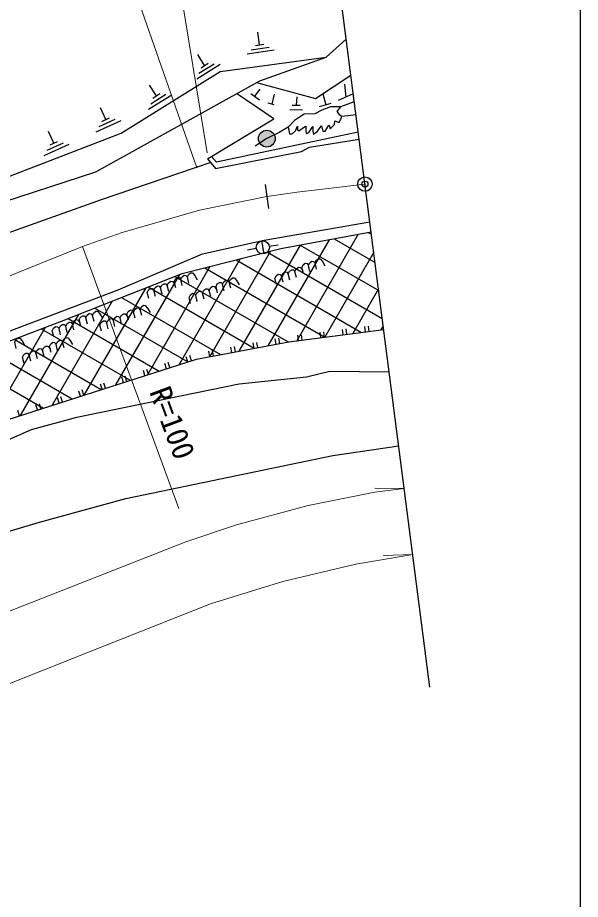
# Model space of a CAD drawing. Units: millimetres at full size, sheet at 1:1000; details may follow other scales. Extents: x 40000 to 680000, y 20000 to 380000.
# Drawn here: x 532017 to 579000, y 258970 to 332564 of the extents above; entities that cross this region are included whole.
import ezdxf
from ezdxf.enums import TextEntityAlignment as Align

# ---------------------------------------------------------------- set-up
doc = ezdxf.new("R2010")
doc.units = ezdxf.units.MM
doc.header["$LTSCALE"] = 1000
doc.header["$PDMODE"] = 32
doc.header["$PDSIZE"] = 500
doc.linetypes.add('CHAIN', pattern=[18.5, 12, -1.5, 3.5, -1.5])
for name, color, linetype, lineweight in [('M-BGD', 7, 'Continuous', 25), ('M-BMK', 2, 'CHAIN', 13), ('M-BMK-OTRS', 5, 'Continuous', 25), ('M-BMK-SRVR', 3, 'Continuous', 25), ('M-STR-HTXT', 7, 'Continuous', 13), ('M-TTL-BAND', 7, 'Continuous', 25)]:
    doc.layers.add(name, color=color, linetype=linetype, lineweight=lineweight)
doc.layers.add('M-OTRS', color=6, linetype='Continuous')
doc.styles.add('ＭＳ ゴシック', font='')
doc.styles.get('ＭＳ ゴシック').set_extended_font_data('MS Gothic')

msp = doc.modelspace()

# ---------------------------------------------------------------- hatches: boundary and pattern name
at = {"layer": 'M-BGD'}
msp.add_hatch(color=256, dxfattribs=at).paths.add_polyline_path([(553519, 322466, -0.41421), (552819, 321766, -0.41421), (552119, 322466, -1)])

# ---------------------------------------------------------------- linework, layer by layer
for p, q in [((552221, 330295), (552065, 331354)), ((551177, 329534), (553440, 329867)), ((551526, 329889), (553004, 330106)), ((551875, 330244), (552567, 330345)), ((547631, 328568), (547060, 329474)), ((546983, 327451), (548919, 328670)), ((547159, 327916), (548423, 328712)), ((547335, 328381), (547927, 328754)), ((543604, 326032), (543033, 326938)), ((559303, 327020), (559413, 325922)), ((542956, 324915), (544892, 326134)), ((543132, 325380), (544396, 326176)), ((543308, 325846), (543900, 326219)), ((551482, 326245), (552211, 325702)), ((552234, 326592), (551799, 326009)), ((553438, 326165), (553236, 325354)), ((557490, 326216), (557756, 325297)), ((560041, 326197), (558785, 325647)), ((552894, 325440), (553413, 325310)), ((555333, 325958), (555281, 325252)), ((557216, 325141), (558201, 325426)), ((539370, 324051), (538926, 325025)), ((554737, 324883), (555800, 324870)), ((554944, 325258), (555618, 325245)), ((538577, 323031), (540659, 323979)), ((538814, 323468), (540174, 324087)), ((539051, 323906), (539688, 324196)), ((535038, 322079), (534595, 323054)), ((534246, 321059), (536328, 322007)), ((534483, 321497), (535843, 322116)), ((534720, 321934), (535357, 322224)), ((560451, 314480), (555320, 305593)), ((561286, 314635), (561556, 314479)), ((555602, 313581), (550490, 304727)), ((552389, 313930), (552577, 312846)), ((558027, 314031), (552918, 305182)), ((553025, 313482), (553764, 313610)), ((555609, 313583), (562161, 309800)), ((558448, 314109), (561858, 312140)), ((553141, 313069), (548063, 304273)), ((551941, 313294), (551202, 313165)), ((552868, 313000), (562463, 307460)), ((561750, 312979), (557660, 305895)), ((550608, 312431), (545511, 303604)), ((550256, 312343), (560735, 306293)), ((548075, 311794), (542857, 302755)), ((547645, 311686), (557671, 305897)), ((545521, 311119), (540202, 301907)), ((545138, 310968), (554610, 305499)), ((542715, 310010), (537547, 301058)), ((542912, 310088), (551779, 304969)), ((562146, 309915), (560000, 306198)), ((540686, 309208), (548947, 304438)), ((539910, 308901), (534892, 300210)), ((537104, 307792), (532237, 299361)), ((538460, 308328), (546240, 303836)), ((536235, 307448), (543826, 303065)), ((534315, 306710), (529582, 298513)), ((533982, 306584), (541412, 302294)), ((557339, 305854), (557282, 306300)), ((557637, 305892), (557579, 306339)), ((559207, 306095), (559149, 306542)), ((559504, 306134), (559446, 306580)), ((561074, 306337), (561016, 306783)), ((561371, 306375), (561314, 306821)), ((562542, 306851), (562339, 306500)), ((531719, 305725), (538998, 301522)), ((552059, 305021), (551976, 305463)), ((553614, 305312), (553532, 305755)), ((553909, 305368), (553826, 305810)), ((555472, 305612), (555415, 306059)), ((555770, 305651), (555712, 306097)), ((529457, 304866), (536584, 300751)), ((548063, 304273), (547980, 304715)), ((548358, 304328), (548275, 304770)), ((549913, 304619), (549831, 305062)), ((550208, 304675), (550125, 305117)), ((551764, 304966), (551681, 305408)), ((527195, 304007), (534171, 299979)), ((546235, 303835), (546098, 304264)), ((546521, 303926), (546384, 304355)), ((542934, 302780), (542797, 303209)), ((544442, 303262), (544305, 303691)), ((544728, 303353), (544591, 303782)), ((540855, 302116), (540718, 302544)), ((541141, 302207), (541004, 302636)), ((542649, 302689), (542512, 303117)), ((539062, 301543), (538925, 301971)), ((539348, 301634), (539211, 302063)), ((537269, 300969), (537132, 301398)), ((537554, 301061), (537417, 301489)), ((533968, 299915), (533831, 300343)), ((535475, 300396), (535338, 300825)), ((535761, 300488), (535624, 300916)), ((532174, 299341), (532037, 299770)), ((533682, 299823), (533545, 300252))]:
    msp.add_line(p, q, dxfattribs=at)
for points in [[(521285, 311043), (530859, 317196), (538554, 319696), (552230, 327296), (557771, 329253), (559452, 330755)], [(497915, 303649), (512662, 309850), (522876, 314537), (531433, 319359), (540671, 322928), (548930, 328080), (557771, 329253)], [(551971, 327152), (556887, 325820), (559839, 327758)], [(547881, 320781), (553420, 324110), (550295, 326220)], [(560126, 325542), (558961, 325119), (558143, 325119), (557408, 324835), (556841, 324535), (555940, 324502), (555539, 324251), (555139, 323984), (554605, 323434), (553853, 322967), (552819, 322466), (551851, 321832)], [(558961, 325119), (558677, 324724), (558861, 324477), (559079, 324345), (559585, 324385), (560264, 324473)], [(554605, 323434), (554712, 322865), (554936, 322871), (555212, 323107), (555385, 323497), (555390, 323176), (555488, 323112), (555977, 323457), (556080, 323503), (556075, 323112), (556109, 322888), (556322, 322980), (556667, 323486), (556661, 323095), (556713, 322825), (557018, 323049), (557386, 323532), (557491, 323095), (557703, 323101), (557962, 323538), (558014, 323601), (558117, 323291), (558462, 323636), (558514, 323958), (558861, 323816), (559062, 324218), (559079, 324345)], [(547881, 320781), (548546, 319961), (555731, 321396), (556374, 321745), (560530, 322411)], [(560453, 323012), (548610, 320491), (548210, 320978)], [(350318, 293735), (360215, 294396), (369966, 294433), (384440, 292774), (390055, 291982), (396602, 290771), (403880, 289338), (417548, 286913), (432921, 284063), (446255, 283408), (455889, 285178), (464134, 287245), (464986, 287932), (490539, 298680), (503455, 303878), (512280, 307002), (521593, 311181), (539020, 317378), (548101, 320485)], [(414928, 279358), (415359, 279771), (423240, 278391), (430378, 276982), (437913, 274402), (441321, 273070), (449085, 273986), (459545, 278640), (466727, 281275), (479770, 286494), (493209, 291954), (505315, 296741), (512586, 299816), (523784, 303345), (529743, 305797), (540414, 309836), (547444, 312848), (552590, 313983), (561420, 315531)], [(396203, 283017), (408126, 280636), (414301, 279202), (418585, 278143), (429332, 275021), (435937, 272057), (442653, 270211), (451184, 272460), (462339, 278959), (465160, 280147), (470896, 282375), (476704, 284646), (484875, 287922), (502790, 294964), (512731, 299031), (523986, 302789), (535682, 307229), (545742, 311207), (553991, 313283), (561530, 314680)], [(555878, 311195), (555748, 311705), (555857, 311926), (556031, 312058), (556179, 312043), (556305, 311899)], [(556423, 311366), (556293, 311876), (556402, 312097), (556576, 312229), (556724, 312214), (556851, 312069)], [(556976, 311581), (556845, 312090), (556955, 312312), (557129, 312444), (557277, 312428), (557469, 312209), (557672, 311852)], [(554184, 310475), (554054, 310984), (554163, 311206), (554337, 311338), (554485, 311322), (554615, 311174)], [(554745, 310665), (554615, 311174), (554725, 311396), (554898, 311528), (555046, 311512), (555176, 311364)], [(555302, 310874), (555171, 311384), (555281, 311605), (555454, 311738), (555602, 311722), (555795, 311503), (555803, 311488)], [(545221, 310022), (545091, 310532), (545201, 310753), (545374, 310886), (545522, 310870), (545648, 310726)], [(545767, 310193), (545637, 310703), (545746, 310924), (545920, 311057), (546068, 311041), (546194, 310897)], [(546319, 310408), (546189, 310917), (546298, 311139), (546472, 311271), (546620, 311255), (546812, 311036), (547016, 310679)], [(549257, 309775), (549126, 310284), (549236, 310506), (549409, 310638), (549557, 310622), (549684, 310478)], [(549809, 309989), (549679, 310499), (549788, 310720), (549962, 310853), (550110, 310837), (550302, 310618), (550506, 310260)], [(553623, 310285), (553493, 310794), (553602, 311016), (553776, 311148), (553924, 311132), (554054, 310984)], [(542967, 309112), (542837, 309621), (542946, 309843), (543120, 309975), (543268, 309959), (543398, 309811)], [(543528, 309302), (543398, 309811), (543507, 310033), (543681, 310165), (543829, 310149), (543959, 310001)], [(544089, 309492), (543959, 310001), (544068, 310223), (544242, 310355), (544390, 310339), (544520, 310191)], [(544645, 309701), (544515, 310211), (544624, 310432), (544798, 310565), (544946, 310549), (545138, 310330), (545147, 310315)], [(547579, 309073), (547448, 309583), (547558, 309804), (547732, 309937), (547879, 309921), (548009, 309773)], [(548135, 309283), (548004, 309792), (548114, 310014), (548288, 310146), (548436, 310130), (548628, 309911), (548636, 309897)], [(548711, 309604), (548581, 310113), (548690, 310335), (548864, 310467), (549012, 310451), (549138, 310308)], [(546457, 308694), (546326, 309203), (546436, 309425), (546609, 309557), (546757, 309541), (546887, 309393)], [(547018, 308884), (546887, 309393), (546997, 309614), (547171, 309747), (547318, 309731), (547448, 309583)], [(542374, 307695), (542244, 308205), (542353, 308426), (542527, 308559), (542675, 308543), (542867, 308324), (543071, 307966)], [(537298, 306822), (537168, 307331), (537277, 307553), (537451, 307685), (537599, 307669), (537725, 307526)], [(537844, 306993), (537713, 307502), (537823, 307724), (537997, 307856), (538145, 307840), (538271, 307696)], [(538396, 307207), (538266, 307716), (538375, 307938), (538549, 308070), (538697, 308055), (538889, 307836), (539093, 307478)], [(540144, 306780), (540014, 307289), (540123, 307511), (540297, 307643), (540445, 307627), (540575, 307479)], [(540700, 306989), (540570, 307498), (540679, 307720), (540853, 307852), (541001, 307836), (541193, 307617), (541202, 307603)], [(541276, 307310), (541146, 307819), (541256, 308041), (541429, 308173), (541577, 308157), (541703, 308014)], [(541822, 307481), (541692, 307990), (541801, 308212), (541975, 308344), (542123, 308328), (542249, 308184)], [(535605, 306101), (535475, 306611), (535584, 306832), (535758, 306965), (535906, 306949), (536036, 306801)], [(536166, 306291), (536036, 306801), (536145, 307022), (536319, 307155), (536467, 307139), (536597, 306991)], [(536722, 306501), (536592, 307010), (536701, 307232), (536875, 307364), (537023, 307348), (537215, 307129), (537223, 307114)], [(539022, 306400), (538892, 306909), (539001, 307131), (539175, 307263), (539323, 307247), (539453, 307099)], [(539583, 306590), (539453, 307099), (539562, 307321), (539736, 307453), (539884, 307437), (540014, 307289)], [(462339, 278959), (466093, 278290), (469562, 277999), (472580, 278318), (477825, 279538), (481038, 282025), (482592, 284161), (483952, 285867), (485986, 285148), (488997, 285009), (492022, 285356), (495749, 286899), (498164, 288355), (501904, 290108), (505928, 291079), (511221, 292833), (526852, 297641), (546958, 304066), (554646, 305506), (562583, 306532)], [(535044, 305911), (534913, 306421), (535023, 306642), (535197, 306775), (535345, 306759), (535475, 306611)], [(531900, 304957), (531770, 305466), (531879, 305688), (532053, 305820), (532201, 305804), (532393, 305585), (532597, 305228)], [(534808, 304613), (534678, 305123), (534787, 305344), (534961, 305477), (535109, 305461), (535235, 305317)], [(535354, 304784), (535223, 305294), (535333, 305515), (535507, 305648), (535654, 305632), (535781, 305487)], [(535906, 304999), (535776, 305508), (535885, 305730), (536059, 305862), (536207, 305846), (536399, 305627), (536603, 305270)], [(533115, 303893), (532984, 304402), (533094, 304624), (533268, 304756), (533416, 304740), (533545, 304592)], [(533676, 304083), (533545, 304592), (533655, 304814), (533829, 304946), (533977, 304930), (534107, 304782)], [(534232, 304292), (534102, 304802), (534211, 305023), (534385, 305156), (534533, 305140), (534725, 304921), (534733, 304906)], [(532554, 303703), (532423, 304212), (532533, 304434), (532707, 304566), (532854, 304550), (532984, 304402)], [(480798, 280364), (485475, 282643), (487512, 283123), (489218, 283918), (494949, 284743), (501708, 286173), (508607, 288185), (511550, 289153), (520432, 293435), (528108, 295953), (533183, 298185), (536959, 299208), (545603, 300992), (550524, 301994), (556126, 302571), (558075, 303054), (563038, 303011)], [(479789, 257291), (478003, 260400), (476573, 264402), (476723, 265934), (477631, 267828), (478790, 269364), (480723, 270857), (483434, 272413), (486831, 273587), (498457, 277300), (507995, 280652), (518042, 284620), (524117, 287548), (533830, 290455), (541043, 292432), (558332, 296015), (563839, 296821)]]:
    msp.add_lwpolyline(points, dxfattribs=at)
for centre, radius in [((552819, 322466), 700), ((552483, 313388), 550)]:
    msp.add_circle(centre, radius, dxfattribs=at)
at = {"layer": 'M-BMK'}
msp.add_lwpolyline([(561014, 318670), (555369, 318005), (552826, 317636), (547213, 316489), (540753, 314643), (537432, 313469), (517674, 305471), (492022, 295265), (466855, 285433), (458838, 282749), (453613, 281445), (447783, 280536), (443231, 280019), (439529, 279925), (434910, 280062), (429615, 280641), (422841, 281849), (403169, 285965), (388040, 289110)], dxfattribs=at)
at = {"layer": 'M-BMK-OTRS'}
msp.add_line((566442, 276683), (557504, 345821), dxfattribs=at)
at = {"layer": 'M-BMK-SRVR'}
msp.add_line((552683, 318626), (552970, 316647), dxfattribs=at)
msp.add_circle((561014, 318670), 600, dxfattribs=at)
at = {"layer": 'M-OTRS'}
msp.add_point((561014, 318670), dxfattribs=at)
at = {"layer": 'M-STR-HTXT'}
for p, q in [((546974, 320021), (537804, 346269)), ((547839, 321268), (544322, 342750)), ((545468, 291604), (537432, 313469)), ((564298, 293271), (561843, 293298)), ((565011, 287756), (562557, 287684))]:
    msp.add_line(p, q, dxfattribs=at)
for points in [[(470852, 259035), (493770, 268130), (529120, 282167), (546063, 288819), (550304, 290228), (556269, 291851), (561829, 292952), (564298, 293271)], [(479463, 256511), (491108, 261012), (508845, 268016), (537806, 279553), (548125, 283643), (554165, 285494), (560241, 286942), (565011, 287756)]]:
    msp.add_lwpolyline(points, dxfattribs=at)
at = {"layer": 'M-TTL-BAND'}
msp.add_line((579000, 20000), (579000, 370000), dxfattribs=at)

# ---------------------------------------------------------------- texts
at = {"layer": 'M-STR-HTXT', "style": 'ＭＳ ゴシック'}
msp.add_text('R=100', height=1833, rotation=290.524, dxfattribs=at).set_placement((542477, 301153), align=Align.BOTTOM_LEFT)

doc.saveas('drawing.dxf')
